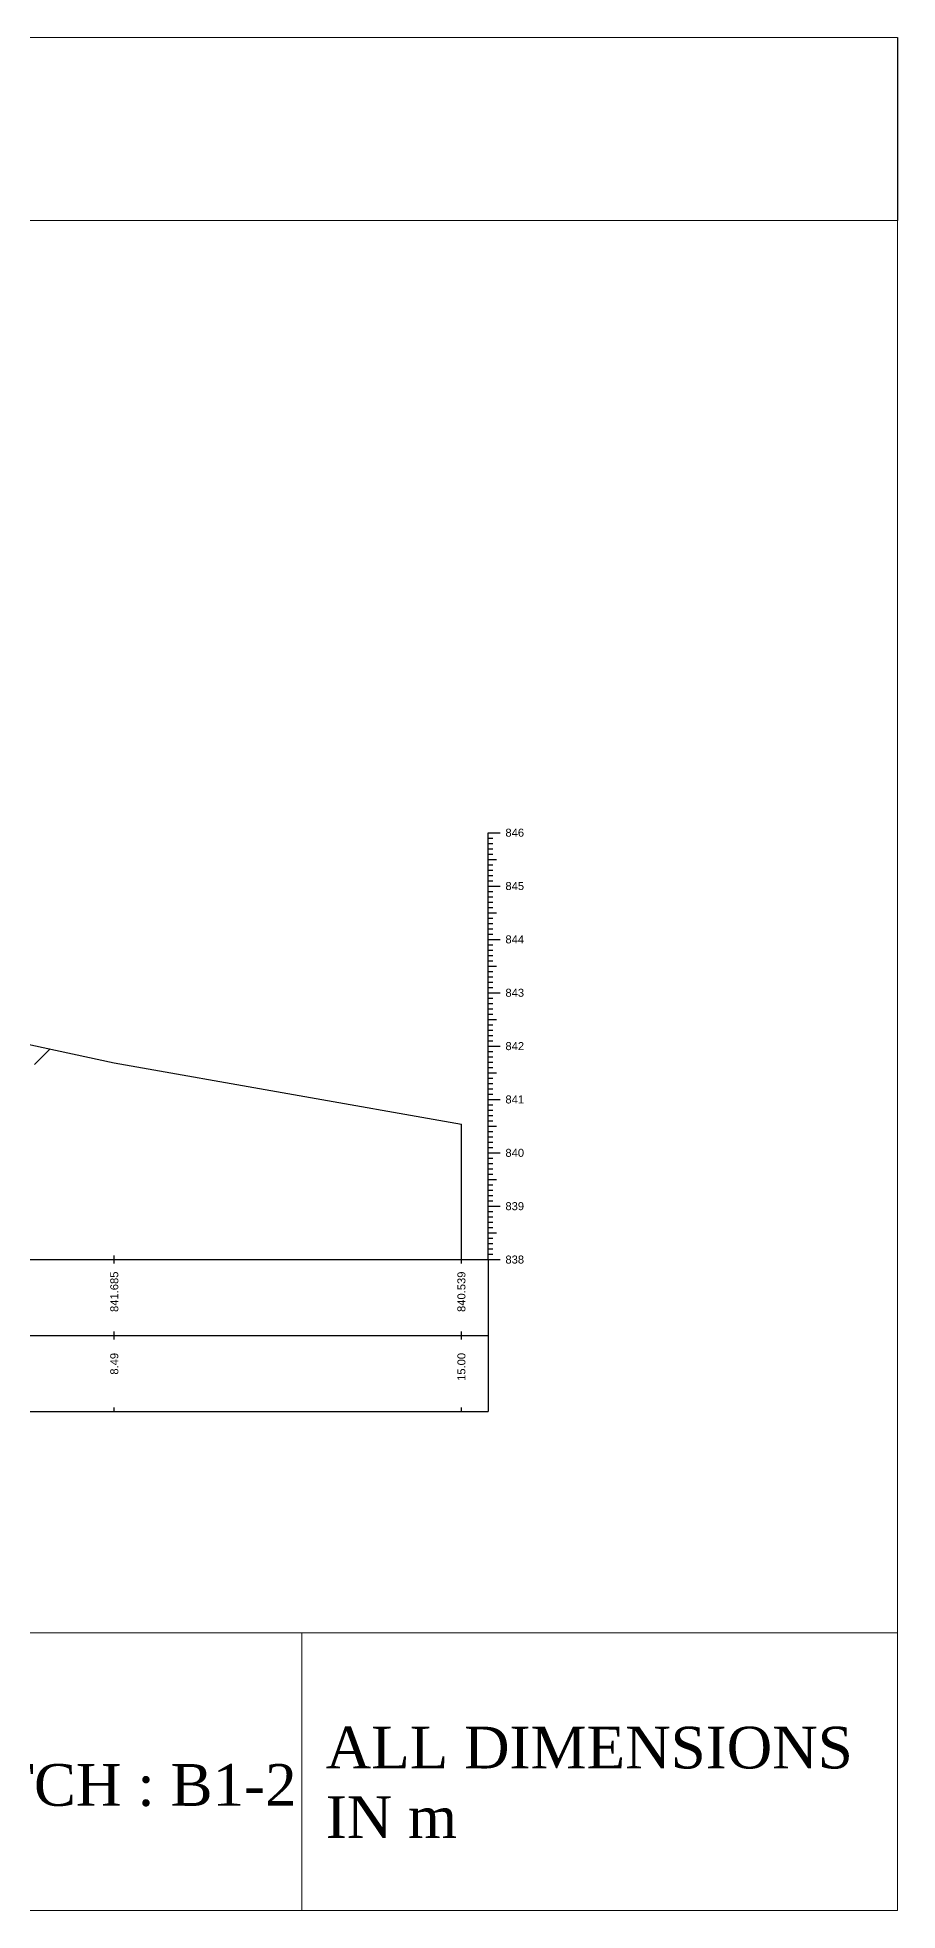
# Model space of a CAD drawing. Header units: millimetres. Extents: x 2757 to 35141, y 547 to 28513.
# Drawn here: x 25890.6 to 26051.8, y 26498.9 to 26850 of the extents above; entities that cross this region are included whole.
import ezdxf
from ezdxf.enums import TextEntityAlignment as Align

# ---------------------------------------------------------------- set-up
doc = ezdxf.new("R2010")
doc.units = ezdxf.units.MM
for name, color, linetype in [('Chainage_TXT', 7, 'Continuous'), ('CS_Drawing', 7, 'Continuous'), ('GL', 3, 'Continuous')]:
    doc.layers.add(name, color=color, linetype=linetype)
doc.styles.add('romans', font='romans.shx')
doc.styles.get("Standard").update_dxf_attribs({"font": 'arial.ttf'})

msp = doc.modelspace()

# ---------------------------------------------------------------- linework, layer by layer
at = {"lineweight": 18}
for p, q in [((25080.74607, 26849.96726), (26051.82972, 26849.96726)), ((25892.98004, 26660.38668), (25890.09669, 26657.50333)), ((25566.2879, 26550.94918), (26051.82972, 26550.94918)), ((25940.20969, 26550.94918), (25940.20969, 26498.92528))]:
    msp.add_line(p, q, dxfattribs=at)
msp.add_lwpolyline([(25566.2879, 26815.67067), (26051.82972, 26815.67067), (26051.82972, 26498.92528), (25566.2879, 26498.92528)], close=True, dxfattribs=at)
at = {"layer": 'Chainage_TXT'}
msp.add_line((26051.82972, 26849.96726), (26051.82972, 26815.67067), dxfattribs=at)
at = {"layer": 'CS_Drawing'}
for p, q in [((25975.09669, 26700.9322), (25977.34669, 26700.9322)), ((25975.09669, 26700.9322), (25976.67169, 26700.9322)), ((25975.09669, 26700.9322), (25975.99669, 26700.9322)), ((25975.09669, 26620.9322), (25975.09669, 26700.9322)), ((25975.09669, 26699.9322), (25975.99669, 26699.9322)), ((25975.09669, 26698.9322), (25975.99669, 26698.9322)), ((25975.09669, 26697.9322), (25975.99669, 26697.9322)), ((25975.09669, 26696.9322), (25975.99669, 26696.9322)), ((25975.09669, 26695.9322), (25976.67169, 26695.9322)), ((25975.09669, 26695.9322), (25975.99669, 26695.9322)), ((25975.09669, 26694.9322), (25975.99669, 26694.9322)), ((25975.09669, 26693.9322), (25975.99669, 26693.9322)), ((25975.09669, 26692.9322), (25975.99669, 26692.9322)), ((25975.09669, 26691.9322), (25975.99669, 26691.9322)), ((25975.09669, 26690.9322), (25977.34669, 26690.9322)), ((25975.09669, 26690.9322), (25976.67169, 26690.9322)), ((25975.09669, 26690.9322), (25975.99669, 26690.9322)), ((25975.09669, 26689.9322), (25975.99669, 26689.9322)), ((25975.09669, 26688.9322), (25975.99669, 26688.9322)), ((25975.09669, 26687.9322), (25975.99669, 26687.9322)), ((25975.09669, 26686.9322), (25975.99669, 26686.9322)), ((25975.09669, 26685.9322), (25976.67169, 26685.9322)), ((25975.09669, 26685.9322), (25975.99669, 26685.9322)), ((25975.09669, 26684.9322), (25975.99669, 26684.9322)), ((25975.09669, 26683.9322), (25975.99669, 26683.9322)), ((25975.09669, 26682.9322), (25975.99669, 26682.9322)), ((25975.09669, 26681.9322), (25975.99669, 26681.9322)), ((25975.09669, 26680.9322), (25977.34669, 26680.9322)), ((25975.09669, 26680.9322), (25976.67169, 26680.9322)), ((25975.09669, 26680.9322), (25975.99669, 26680.9322)), ((25975.09669, 26679.9322), (25975.99669, 26679.9322)), ((25975.09669, 26678.9322), (25975.99669, 26678.9322)), ((25975.09669, 26677.9322), (25975.99669, 26677.9322)), ((25975.09669, 26676.9322), (25975.99669, 26676.9322)), ((25975.09669, 26675.9322), (25976.67169, 26675.9322)), ((25975.09669, 26675.9322), (25975.99669, 26675.9322)), ((25975.09669, 26674.9322), (25975.99669, 26674.9322)), ((25975.09669, 26673.9322), (25975.99669, 26673.9322)), ((25975.09669, 26672.9322), (25975.99669, 26672.9322)), ((25975.09669, 26671.9322), (25975.99669, 26671.9322)), ((25975.09669, 26670.9322), (25977.34669, 26670.9322)), ((25975.09669, 26670.9322), (25976.67169, 26670.9322)), ((25975.09669, 26670.9322), (25975.99669, 26670.9322)), ((25975.09669, 26669.9322), (25975.99669, 26669.9322)), ((25975.09669, 26668.9322), (25975.99669, 26668.9322)), ((25975.09669, 26667.9322), (25975.99669, 26667.9322)), ((25975.09669, 26666.9322), (25975.99669, 26666.9322)), ((25975.09669, 26665.9322), (25976.67169, 26665.9322)), ((25975.09669, 26665.9322), (25975.99669, 26665.9322)), ((25975.09669, 26664.9322), (25975.99669, 26664.9322)), ((25975.09669, 26663.9322), (25975.99669, 26663.9322)), ((25975.09669, 26662.9322), (25975.99669, 26662.9322)), ((25975.09669, 26661.9322), (25975.99669, 26661.9322)), ((25975.09669, 26660.9322), (25977.34669, 26660.9322)), ((25975.09669, 26660.9322), (25976.67169, 26660.9322)), ((25975.09669, 26660.9322), (25975.99669, 26660.9322)), ((25975.09669, 26659.9322), (25975.99669, 26659.9322)), ((25975.09669, 26658.9322), (25975.99669, 26658.9322)), ((25975.09669, 26657.9322), (25975.99669, 26657.9322)), ((25975.09669, 26656.9322), (25975.99669, 26656.9322)), ((25975.09669, 26655.9322), (25976.67169, 26655.9322)), ((25975.09669, 26655.9322), (25975.99669, 26655.9322)), ((25975.09669, 26654.9322), (25975.99669, 26654.9322)), ((25975.09669, 26653.9322), (25975.99669, 26653.9322)), ((25975.09669, 26652.9322), (25975.99669, 26652.9322)), ((25975.09669, 26651.9322), (25975.99669, 26651.9322)), ((25975.09669, 26650.9322), (25977.34669, 26650.9322)), ((25975.09669, 26650.9322), (25976.67169, 26650.9322)), ((25975.09669, 26650.9322), (25975.99669, 26650.9322)), ((25975.09669, 26649.9322), (25975.99669, 26649.9322)), ((25975.09669, 26648.9322), (25975.99669, 26648.9322)), ((25975.09669, 26647.9322), (25975.99669, 26647.9322)), ((25970.09669, 26620.9322), (25970.09669, 26646.3222)), ((25975.09669, 26646.9322), (25975.99669, 26646.9322)), ((25975.09669, 26645.9322), (25976.67169, 26645.9322)), ((25975.09669, 26645.9322), (25975.99669, 26645.9322)), ((25975.09669, 26644.9322), (25975.99669, 26644.9322)), ((25975.09669, 26643.9322), (25975.99669, 26643.9322)), ((25975.09669, 26642.9322), (25975.99669, 26642.9322)), ((25975.09669, 26641.9322), (25975.99669, 26641.9322)), ((25975.09669, 26640.9322), (25977.34669, 26640.9322)), ((25975.09669, 26640.9322), (25976.67169, 26640.9322)), ((25975.09669, 26640.9322), (25975.99669, 26640.9322)), ((25975.09669, 26639.9322), (25975.99669, 26639.9322)), ((25975.09669, 26638.9322), (25975.99669, 26638.9322)), ((25975.09669, 26637.9322), (25975.99669, 26637.9322)), ((25975.09669, 26636.9322), (25975.99669, 26636.9322)), ((25975.09669, 26635.9322), (25976.67169, 26635.9322)), ((25975.09669, 26635.9322), (25975.99669, 26635.9322)), ((25975.09669, 26634.9322), (25975.99669, 26634.9322)), ((25975.09669, 26633.9322), (25975.99669, 26633.9322)), ((25975.09669, 26632.9322), (25975.99669, 26632.9322)), ((25975.09669, 26631.9322), (25975.99669, 26631.9322)), ((25975.09669, 26630.9322), (25977.34669, 26630.9322)), ((25975.09669, 26630.9322), (25976.67169, 26630.9322)), ((25975.09669, 26630.9322), (25975.99669, 26630.9322)), ((25975.09669, 26629.9322), (25975.99669, 26629.9322)), ((25975.09669, 26628.9322), (25975.99669, 26628.9322)), ((25975.09669, 26627.9322), (25975.99669, 26627.9322)), ((25975.09669, 26626.9322), (25975.99669, 26626.9322)), ((25975.09669, 26625.9322), (25976.67169, 26625.9322)), ((25975.09669, 26625.9322), (25975.99669, 26625.9322)), ((25975.09669, 26624.9322), (25975.99669, 26624.9322)), ((25975.09669, 26623.9322), (25975.99669, 26623.9322)), ((25665.09669, 26620.9322), (25975.09669, 26620.9322)), ((25905.04206, 26620.1822), (25905.04206, 26621.6822)), ((25970.09669, 26620.1822), (25970.09669, 26621.6822)), ((25975.09669, 26622.9322), (25975.99669, 26622.9322)), ((25975.09669, 26621.9322), (25975.99669, 26621.9322)), ((25975.09669, 26620.9322), (25977.34669, 26620.9322)), ((25975.09669, 26620.9322), (25976.67169, 26620.9322)), ((25975.09669, 26620.9322), (25975.99669, 26620.9322)), ((25975.09669, 26620.9322), (25975.09669, 26592.4322)), ((25665.09669, 26606.6822), (25975.09669, 26606.6822)), ((25665.09669, 26606.6822), (25975.09669, 26606.6822)), ((25905.04206, 26605.9322), (25905.04206, 26607.4322)), ((25970.09669, 26605.9322), (25970.09669, 26607.4322)), ((25665.09669, 26592.4322), (25975.09669, 26592.4322)), ((25905.04206, 26592.4322), (25905.04206, 26593.1822)), ((25970.09669, 26592.4322), (25970.09669, 26593.1822))]:
    msp.add_line(p, q, dxfattribs=at)
at = {"layer": 'GL'}
msp.add_lwpolyline([(25670.09669, 26675.4522), (25682.28615, 26678.0522), (25770.602, 26685.5022), (25792.94113, 26687.5622), (25815.56028, 26678.3722), (25820.09669, 26676.9722), (25829.18208, 26674.1622), (25905.04206, 26657.7822), (25970.09669, 26646.3222)], dxfattribs=at)

# ---------------------------------------------------------------- texts
at = {"lineweight": 18, "char_height": 7.8216076, "attachment_point": 1, "style": 'romans'}
for s, width, insert in [('{\\fTimes New Roman|b0|i0|c0|p18;ALL DIMENSIONS\\PIN m}', 122.8706222, (25944.67126, 26533.38307)), ('{\\fTimes New Roman|b0|i0|c0|p18;BATCH : B1-2}', 78.3119275, (25866.35933, 26526.38153))]:
    msp.add_mtext_dynamic_manual_height_columns(s, width=width, gutter_width=39.10804, heights=[0], dxfattribs=dict(at, insert=insert))
at = {"layer": 'CS_Drawing'}
for s, p in [('846', (25978.34669, 26700.9322)), ('845', (25978.34669, 26690.9322)), ('844', (25978.34669, 26680.9322)), ('843', (25978.34669, 26670.9322)), ('842', (25978.34669, 26660.9322)), ('841', (25978.34669, 26650.9322)), ('840', (25978.34669, 26640.9322)), ('839', (25978.34669, 26630.9322)), ('838', (25978.34669, 26620.9322)), ('838', (25978.34669, 26620.9322))]:
    msp.add_text(s, height=1.5, dxfattribs=at).set_placement(p, align=Align.MIDDLE_LEFT)
for s, p in [('841.685', (25905.04206, 26618.6822)), ('840.539', (25970.09669, 26618.6822)), ('8.49', (25905.04206, 26603.4322)), ('15.00', (25970.09669, 26603.4322))]:
    msp.add_text(s, height=1.5, rotation=90, dxfattribs=at).set_placement(p, align=Align.MIDDLE_RIGHT)

doc.saveas('drawing.dxf')
